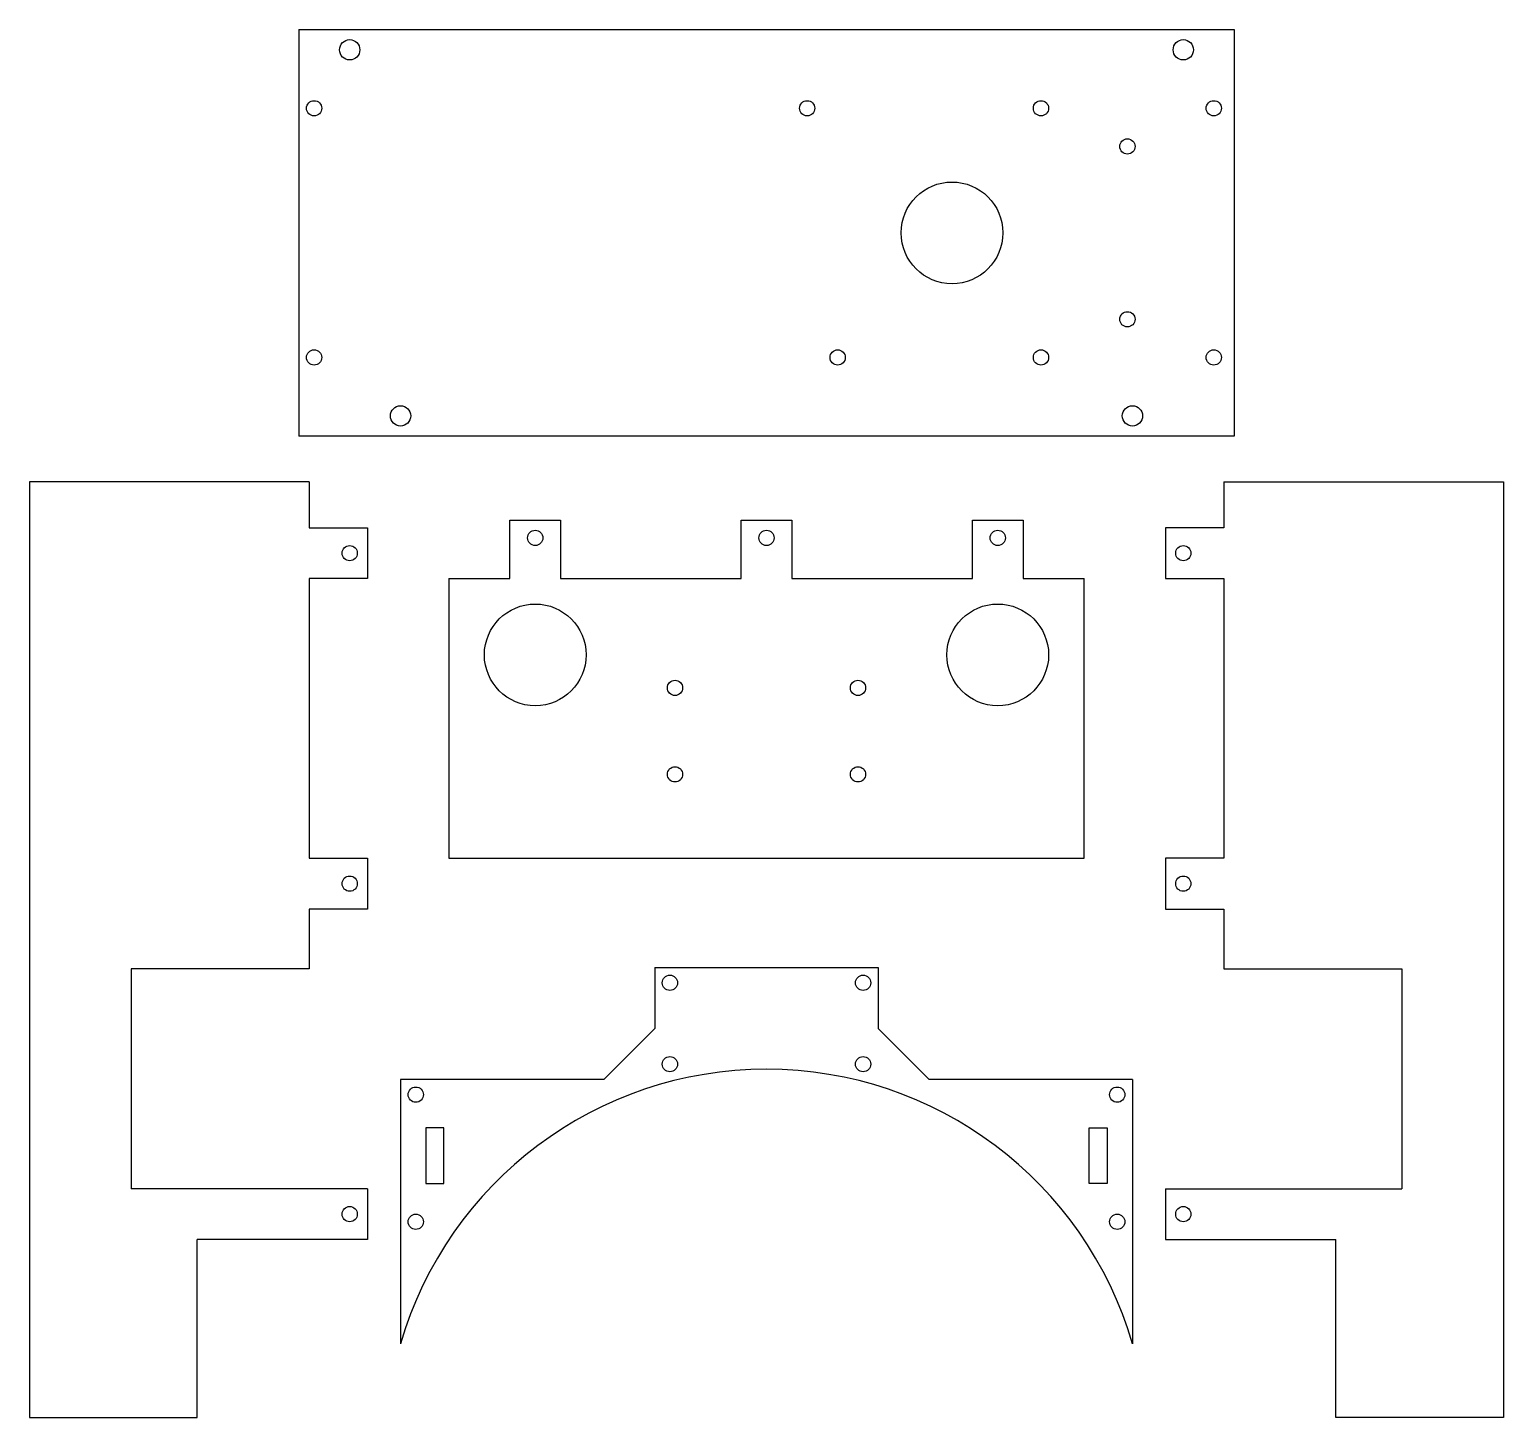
# Model space of a CAD drawing. Header units: inches. Extents: x -145 to 145, y -150 to 123.
import ezdxf

# ---------------------------------------------------------------- set-up
doc = ezdxf.new("R2010")
doc.units = ezdxf.units.IN
doc.header["$MEASUREMENT"] = 0

msp = doc.modelspace()

# ---------------------------------------------------------------- linework, layer by layer
for p, q in [((-92, 123), (92, 123)), ((-92, 123), (-92, 43)), ((92, 123), (92, 43)), ((92, 43), (-92, 43)), ((-90, 34), (-145, 34)), ((-145, 34), (-145, -150)), ((-90, 34), (-90, 25)), ((90, 34), (90, 25)), ((90, 34), (145, 34)), ((145, 34), (145, -150)), ((-50.5, 15), (-50.5, 26.5)), ((-50.5, 26.5), (-40.5, 26.5)), ((-40.5, 26.5), (-40.5, 15)), ((-5, 15), (-5, 26.5)), ((-5, 26.5), (5, 26.5)), ((5, 26.5), (5, 15)), ((40.5, 15), (40.5, 26.5)), ((40.5, 26.5), (50.5, 26.5)), ((50.5, 26.5), (50.5, 15)), ((-90, 25), (-78.5, 25)), ((-78.5, 25), (-78.5, 15)), ((90, 25), (78.5, 25)), ((78.5, 25), (78.5, 15)), ((-78.5, 15), (-90, 15)), ((-90, 15), (-90, -40)), ((-62.5, 15), (-62.5, -40)), ((-62.5, 15), (-50.5, 15)), ((-40.5, 15), (-5, 15)), ((5, 15), (40.5, 15)), ((50.5, 15), (62.5, 15)), ((62.5, -40), (62.5, 15)), ((78.5, 15), (90, 15)), ((90, 15), (90, -40)), ((-90, -40), (-78.5, -40)), ((-78.5, -40), (-78.5, -50)), ((-62.5, -40), (62.5, -40)), ((90, -40), (78.5, -40)), ((78.5, -40), (78.5, -50)), ((-90, -50), (-90, -61.75)), ((-78.5, -50), (-90, -50)), ((78.5, -50), (90, -50)), ((90, -50), (90, -61.75)), ((-90, -61.75), (-125, -61.75)), ((-125, -61.75), (-125, -105)), ((-22, -61.5), (22, -61.5)), ((-22, -61.5), (-22, -73.5)), ((22, -61.5), (22, -73.5)), ((90, -61.75), (125, -61.75)), ((125, -61.75), (125, -105)), ((-22, -73.5), (-32, -83.5)), ((22, -73.5), (32, -83.5)), ((-72, -83.5), (-72, -135.5)), ((-32, -83.5), (-72, -83.5)), ((72, -83.5), (32, -83.5)), ((72, -83.5), (72, -135.5)), ((-63.5, -93), (-67, -93)), ((-67, -93), (-67, -104)), ((-63.5, -104), (-63.5, -93)), ((63.5, -104), (63.5, -93)), ((63.5, -93), (67, -93)), ((67, -93), (67, -104)), ((-67, -104), (-63.5, -104)), ((67, -104), (63.5, -104)), ((-78.5, -105), (-125, -105)), ((-78.5, -105), (-78.5, -115)), ((78.5, -105), (125, -105)), ((78.5, -105), (78.5, -115)), ((-112, -150), (-112, -115)), ((-78.5, -115), (-112, -115)), ((78.5, -115), (112, -115)), ((112, -150), (112, -115)), ((-145, -150), (-112, -150)), ((-145, -150), (-112, -150)), ((145, -150), (112, -150)), ((145, -150), (112, -150))]:
    msp.add_line(p, q)
for centre, radius in [((-82, 119), 2), ((82, 119), 2), ((-89, 107.5), 1.5), ((8, 107.5), 1.5), ((54, 107.5), 1.5), ((88, 107.5), 1.5), ((71, 100), 1.5), ((36.5, 83), 10), ((71, 66), 1.5), ((-89, 58.5), 1.5), ((14, 58.5), 1.5), ((54, 58.5), 1.5), ((88, 58.5), 1.5), ((-72, 47), 2), ((72, 47), 2), ((-45.5, 23), 1.5), ((0, 23), 1.5), ((45.5, 23), 1.5), ((-82, 20), 1.5), ((82, 20), 1.5), ((-45.5, 0), 10), ((45.5, 0), 10), ((-18, -6.5), 1.5), ((18, -6.5), 1.5), ((-18, -23.5), 1.5), ((18, -23.5), 1.5), ((-82, -45), 1.5), ((82, -45), 1.5), ((-19, -64.5), 1.5), ((19, -64.5), 1.5), ((-19, -80.5), 1.5), ((19, -80.5), 1.5), ((-69, -86.5), 1.5), ((69, -86.5), 1.5), ((-82, -110), 1.5), ((-69, -111.5), 1.5), ((69, -111.5), 1.5), ((82, -110), 1.5)]:
    msp.add_circle(centre, radius)
msp.add_arc((0, -156.5), 75, 16.2602, 163.7398)

doc.saveas('drawing.dxf')
